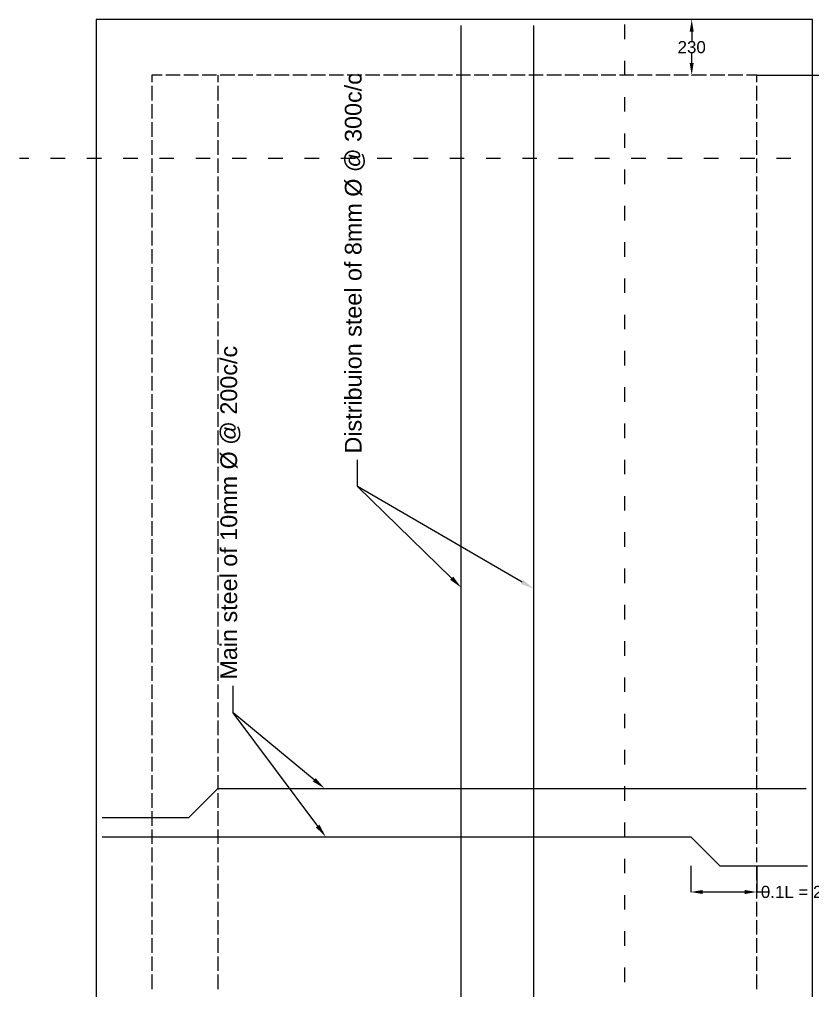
# Model space of a CAD drawing. Header units: inches. Extents: x 3440 to 8522, y 4937 to 14495.
# Drawn here: x 3440 to 6718, y 8177 to 12193 of the extents above; entities that cross this region are included whole.
import ezdxf

# ---------------------------------------------------------------- set-up
doc = ezdxf.new("R2010")
doc.units = ezdxf.units.IN
doc.header["$MEASUREMENT"] = 0
doc.layers.add('PDF_0', color=7, linetype='Continuous')
doc.layers.add('PDF_Text', color=7, linetype='Continuous')
doc.styles.add('PDF TimesNewRomanPSMT', font='arial.ttf')
doc.styles.get("Standard").update_dxf_attribs({"font": 'arial.ttf'})
doc.dimstyles.get("Standard").update_dxf_attribs({"dimtxt": 50, "dimasz": 50, "dimexe": 0.18, "dimexo": 0.0625, "dimgap": 0.09, "dimtad": 0, "dimtih": 1, "dimtoh": 1, "dimdec": 4, "dimzin": 0, "dimdsep": 46, "dimtxsty": 'Standard', "dimcen": 0.09, "dimadec": 0, "dimazin": 0, "dimtfac": 1, "dimtdec": 4, "dimtofl": 0, "dimtmove": 0, "dimatfit": 3, "dimfxl": 1, "dimtolj": 1, "dimtzin": 0, "dimarcsym": 0})

# ---------------------------------------------------------------- blocks, each defined once
blk = doc.blocks.new('*D4')
at = {"color": 0, "lineweight": -2, "transparency": 16777216}
for p, q in [((6217.4, 12192.8), (6218.1, 12192.8)), ((6218, 12142.8), (6218, 12103.5)), ((6218, 12012.9), (6218, 12052.2)), ((6217.4, 11962.9), (6218.1, 11962.9))]:
    blk.add_line(p, q, dxfattribs=at)
at = {"color": 0, "transparency": 16777216}
for points in [[(6209.6, 12142.8), (6226.3, 12142.8), (6218, 12192.8)], [(6209.6, 12012.9), (6226.3, 12012.9), (6218, 11962.9)]]:
    blk.add_solid(points, dxfattribs=at)
at = {"layer": 'Defpoints', "color": 0, "transparency": 16777216}
for p in [(6217.4, 12192.8), (6218, 12192.8), (6217.4, 11962.9)]:
    blk.add_point(p, dxfattribs=at)
at = {"color": 0, "transparency": 16777216, "insert": (6218, 12077.9), "char_height": 50, "attachment_point": 5}
blk.add_mtext('\\A1;230', dxfattribs=at)
blk = doc.blocks.new('*D5')
at = {"color": 0, "lineweight": -2, "transparency": 16777216}
for p, q in [((6487, 11962.9), (6984.8, 11962.9)), ((6984.6, 11912.9), (6984.6, 8988.6)), ((6984.6, 6013), (6984.6, 8937.3)), ((6487, 5963), (6984.8, 5963))]:
    blk.add_line(p, q, dxfattribs=at)
at = {"color": 0, "transparency": 16777216}
for points in [[(6976.3, 11912.9), (6993, 11912.9), (6984.6, 11962.9)], [(6976.3, 6013), (6993, 6013), (6984.6, 5963)]]:
    blk.add_solid(points, dxfattribs=at)
at = {"layer": 'Defpoints', "color": 0, "transparency": 16777216}
for p in [(6486.9, 11962.9), (6984.6, 11962.9), (6486.9, 5963)]:
    blk.add_point(p, dxfattribs=at)
at = {"color": 0, "transparency": 16777216, "insert": (6984.6, 8963), "char_height": 50, "attachment_point": 5}
blk.add_mtext('\\A1;6000', dxfattribs=at)
blk = doc.blocks.new('*D7')
at = {"color": 0, "lineweight": -2, "transparency": 16777216}
for p, q in [((6214, 8589.9), (6214, 8584.1)), ((6264, 8584.3), (6436.9, 8584.3)), ((6486.9, 8589.9), (6486.9, 8584.1)), ((6486.9, 8584.3), (6536.9, 8584.3))]:
    blk.add_line(p, q, dxfattribs=at)
at = {"color": 0, "transparency": 16777216}
for points in [[(6264, 8592.6), (6264, 8575.9), (6214, 8584.3)], [(6436.9, 8592.6), (6436.9, 8575.9), (6486.9, 8584.3)]]:
    blk.add_solid(points, dxfattribs=at)
at = {"layer": 'Defpoints', "color": 0, "transparency": 16777216}
for p in [(6214, 8590), (6486.9, 8590), (6486.9, 8584.3)]:
    blk.add_point(p, dxfattribs=at)
at = {"color": 0, "transparency": 16777216, "insert": (6503.8, 8609.8), "char_height": 50, "width": 392.467, "attachment_point": 1}
blk.add_mtext('\\A1;0.1L = 273', dxfattribs=at)

msp = doc.modelspace()

# ---------------------------------------------------------------- linework, layer by layer
at = {"layer": 'PDF_0', "lineweight": 25}
msp.add_lwpolyline([(6716.85458, 5733.08372), (6716.85458, 12192.8349), (3756.9062, 12192.8349), (3756.9062, 5733.08372)], close=True, dxfattribs=at)
for points in [[(5941.76373, 12111.55939), (5941.76373, 12171.69005)], [(5265.45897, 5758.19323), (5265.45897, 12167.72539)], [(5565.45151, 5758.19323), (5565.45151, 12167.72539)], [(5941.76373, 11961.56312), (5941.76373, 12021.69378)], [(4029.47651, 11962.88468), (3986.85642, 11962.88468), (3986.85642, 11932.81934)], [(4104.47464, 11962.88468), (4044.34398, 11962.88468)], [(4179.47278, 11962.88468), (4119.34211, 11962.88468)], [(4254.47091, 11962.88468), (4194.34025, 11962.88468)], [(4260.08751, 11962.88468), (4260.08751, 11932.81934)], [(4329.46904, 11962.88468), (4269.33838, 11962.88468)], [(4404.46718, 11962.88468), (4344.33652, 11962.88468)], [(4479.46531, 11962.88468), (4419.33465, 11962.88468)], [(4554.46345, 11962.88468), (4494.33278, 11962.88468)], [(4629.46158, 11962.88468), (4569.33092, 11962.88468)], [(4704.45971, 11962.88468), (4644.32905, 11962.88468)], [(4779.45785, 11962.88468), (4719.32719, 11962.88468)], [(4854.45598, 11962.88468), (4794.32532, 11962.88468)], [(4929.45412, 11962.88468), (4869.32345, 11962.88468)], [(5004.45225, 11962.88468), (4944.32159, 11962.88468)], [(5079.45039, 11962.88468), (5019.31972, 11962.88468)], [(5154.44852, 11962.88468), (5094.31786, 11962.88468)], [(5229.44665, 11962.88468), (5169.31599, 11962.88468)], [(5304.44479, 11962.88468), (5244.31412, 11962.88468)], [(5379.44292, 11962.88468), (5319.31226, 11962.88468)], [(5454.44106, 11962.88468), (5394.31039, 11962.88468)], [(5529.43919, 11962.88468), (5469.30853, 11962.88468)], [(5604.43732, 11962.88468), (5544.30666, 11962.88468)], [(5679.43546, 11962.88468), (5619.3048, 11962.88468)], [(5754.43359, 11962.88468), (5694.30293, 11962.88468)], [(5829.43173, 11962.88468), (5769.30106, 11962.88468)], [(5904.42986, 11962.88468), (5844.2992, 11962.88468)], [(5979.42799, 11962.88468), (5919.29733, 11962.88468)], [(6054.42613, 11962.88468), (5994.29547, 11962.88468)], [(6129.42426, 11962.88468), (6069.2936, 11962.88468)], [(6204.4224, 11962.88468), (6144.29173, 11962.88468)], [(6279.42053, 11962.88468), (6219.28987, 11962.88468)], [(6354.41866, 11962.88468), (6294.288, 11962.88468)], [(6429.4168, 11962.88468), (6369.28614, 11962.88468)], [(6486.90436, 11932.81934), (6486.90436, 11962.88468), (6444.28427, 11962.88468)], [(3986.85642, 11917.95187), (3986.85642, 11857.82121)], [(4260.08751, 11917.95187), (4260.08751, 11857.82121)], [(6486.90436, 11857.82121), (6486.90436, 11917.95187)], [(5941.76373, 11811.56685), (5941.76373, 11871.69752)], [(3986.85642, 11842.95374), (3986.85642, 11782.82308)], [(4260.08751, 11842.95374), (4260.08751, 11782.82308)], [(6486.90436, 11782.82308), (6486.90436, 11842.95374)], [(3986.85642, 11767.9556), (3986.85642, 11707.82494)], [(4260.08751, 11767.9556), (4260.08751, 11707.82494)], [(6486.90436, 11707.82494), (6486.90436, 11767.9556)], [(3986.85642, 11692.95747), (3986.85642, 11632.82681)], [(4260.08751, 11692.95747), (4260.08751, 11632.82681)], [(5941.76373, 11661.57059), (5941.76373, 11721.70125)], [(6486.90436, 11632.82681), (6486.90436, 11692.95747)], [(3478.3889, 11617.95934), (3439.73347, 11617.95934)], [(3628.38517, 11617.95934), (3568.2545, 11617.95934)], [(3778.38143, 11617.95934), (3718.25077, 11617.95934)], [(3928.3777, 11617.95934), (3868.24704, 11617.95934)], [(3986.85642, 11617.95934), (3986.85642, 11557.82867)], [(4078.37397, 11617.95934), (4018.24331, 11617.95934)], [(4228.37024, 11617.95934), (4168.23958, 11617.95934)], [(4260.08751, 11617.95934), (4260.08751, 11557.82867)], [(4378.36651, 11617.95934), (4318.23584, 11617.95934)], [(4528.36277, 11617.95934), (4468.23211, 11617.95934)], [(4678.35904, 11617.95934), (4618.22838, 11617.95934)], [(4828.35531, 11617.95934), (4768.22465, 11617.95934)], [(4978.35158, 11617.95934), (4918.22092, 11617.95934)], [(5128.34785, 11617.95934), (5068.21718, 11617.95934)], [(5278.34412, 11617.95934), (5218.21345, 11617.95934)], [(5428.34038, 11617.95934), (5368.20972, 11617.95934)], [(5578.33665, 11617.95934), (5518.20599, 11617.95934)], [(5728.33292, 11617.95934), (5668.20226, 11617.95934)], [(5878.32919, 11617.95934), (5818.19853, 11617.95934)], [(6028.32546, 11617.95934), (5968.19479, 11617.95934)], [(6178.32172, 11617.95934), (6118.19106, 11617.95934)], [(6328.31799, 11617.95934), (6268.18733, 11617.95934)], [(6478.31426, 11617.95934), (6418.1836, 11617.95934)], [(6486.90436, 11557.82867), (6486.90436, 11617.95934)], [(6628.31053, 11617.95934), (6568.17987, 11617.95934)], [(5941.76373, 11511.57432), (5941.76373, 11571.70498)], [(3986.85642, 11542.9612), (3986.85642, 11482.83054)], [(4260.08751, 11542.9612), (4260.08751, 11482.83054)], [(6486.90436, 11482.83054), (6486.90436, 11542.9612)], [(3986.85642, 11467.96307), (3986.85642, 11407.83241)], [(4260.08751, 11467.96307), (4260.08751, 11407.83241)], [(6486.90436, 11407.83241), (6486.90436, 11467.96307)], [(5941.76373, 11361.57805), (5941.76373, 11421.70871)], [(3986.85642, 11392.96493), (3986.85642, 11332.83427)], [(4260.08751, 11392.96493), (4260.08751, 11332.83427)], [(6486.90436, 11332.83427), (6486.90436, 11392.96493)], [(3986.85642, 11317.9668), (3986.85642, 11257.83614)], [(4260.08751, 11317.9668), (4260.08751, 11257.83614)], [(6486.90436, 11257.83614), (6486.90436, 11317.9668)], [(5941.76373, 11211.58178), (5941.76373, 11271.71244)], [(3986.85642, 11242.96867), (3986.85642, 11182.838)], [(4260.08751, 11242.96867), (4260.08751, 11182.838)], [(6486.90436, 11182.838), (6486.90436, 11242.96867)], [(3986.85642, 11167.97053), (3986.85642, 11107.83987)], [(4260.08751, 11167.97053), (4260.08751, 11107.83987)], [(6486.90436, 11107.83987), (6486.90436, 11167.97053)], [(3986.85642, 11092.9724), (3986.85642, 11032.84173)], [(4260.08751, 11092.9724), (4260.08751, 11032.84173)], [(5941.76373, 11061.58551), (5941.76373, 11121.71618)], [(6486.90436, 11032.84173), (6486.90436, 11092.9724)], [(3986.85642, 11017.97426), (3986.85642, 10957.8436)], [(4260.08751, 11017.97426), (4260.08751, 10957.8436)], [(6486.90436, 10957.8436), (6486.90436, 11017.97426)], [(5941.76373, 10911.58924), (5941.76373, 10971.71991)], [(3986.85642, 10942.97613), (3986.85642, 10882.84547)], [(4260.08751, 10942.97613), (4260.08751, 10882.84547)], [(6486.90436, 10882.84547), (6486.90436, 10942.97613)], [(3986.85642, 10867.97799), (3986.85642, 10807.84733)], [(4260.08751, 10867.97799), (4260.08751, 10807.84733)], [(6486.90436, 10807.84733), (6486.90436, 10867.97799)], [(5941.76373, 10761.59298), (5941.76373, 10821.72364)], [(3986.85642, 10792.97986), (3986.85642, 10732.8492)], [(4260.08751, 10792.97986), (4260.08751, 10732.8492)], [(6486.90436, 10732.8492), (6486.90436, 10792.97986)], [(3986.85642, 10717.98173), (3986.85642, 10657.85106)], [(4260.08751, 10717.98173), (4260.08751, 10657.85106)], [(6486.90436, 10657.85106), (6486.90436, 10717.98173)], [(3986.85642, 10642.98359), (3986.85642, 10582.85293)], [(4260.08751, 10642.98359), (4260.08751, 10582.85293)], [(5941.76373, 10611.59671), (5941.76373, 10671.72737)], [(6486.90436, 10582.85293), (6486.90436, 10642.98359)], [(3986.85642, 10567.98546), (3986.85642, 10507.8548)], [(4260.08751, 10567.98546), (4260.08751, 10507.8548)], [(6486.90436, 10507.8548), (6486.90436, 10567.98546)], [(3986.85642, 10492.98732), (3986.85642, 10432.85666)], [(4260.08751, 10492.98732), (4260.08751, 10432.85666)], [(5941.76373, 10461.60044), (5941.76373, 10521.7311)], [(6486.90436, 10432.85666), (6486.90436, 10492.98732)], [(3986.85642, 10417.98919), (3986.85642, 10357.85853)], [(4260.08751, 10417.98919), (4260.08751, 10357.85853)], [(6486.90436, 10357.85853), (6486.90436, 10417.98919)], [(5517.54521, 9866.2408), (4837.27579, 10260.72438), (4837.27579, 10371.07406)], [(5941.76373, 10311.60417), (5941.76373, 10371.73483)], [(3986.85642, 10342.99106), (3986.85642, 10282.86039)], [(4260.08751, 10342.99106), (4260.08751, 10282.86039)], [(6486.90436, 10282.86039), (6486.90436, 10342.99106)], [(3986.85642, 10267.99292), (3986.85642, 10207.86226)], [(4260.08751, 10267.99292), (4260.08751, 10207.86226)], [(5225.81238, 9882.09944), (4837.27579, 10260.72438)], [(6486.90436, 10207.86226), (6486.90436, 10267.99292)], [(5941.76373, 10161.6079), (5941.76373, 10221.73857)], [(3986.85642, 10192.99479), (3986.85642, 10132.86413)], [(4260.08751, 10192.99479), (4260.08751, 10132.86413)], [(6486.90436, 10132.86413), (6486.90436, 10192.99479)], [(3986.85642, 10117.99665), (3986.85642, 10057.86599)], [(4260.08751, 10117.99665), (4260.08751, 10057.86599)], [(6486.90436, 10057.86599), (6486.90436, 10117.99665)], [(3986.85642, 10042.99852), (3986.85642, 9982.86786)], [(4260.08751, 10042.99852), (4260.08751, 9982.86786)], [(5941.76373, 10011.61164), (5941.76373, 10071.7423)], [(6486.90436, 9982.86786), (6486.90436, 10042.99852)], [(3986.85642, 9968.00039), (3986.85642, 9907.86972)], [(4260.08751, 9968.00039), (4260.08751, 9907.86972)], [(6486.90436, 9907.86972), (6486.90436, 9968.00039)], [(5941.76373, 9861.61537), (5941.76373, 9921.74603)], [(3986.85642, 9893.00225), (3986.85642, 9832.87159)], [(4260.08751, 9893.00225), (4260.08751, 9832.87159)], [(6486.90436, 9832.87159), (6486.90436, 9893.00225)], [(3986.85642, 9818.00412), (3986.85642, 9757.87346)], [(4260.08751, 9818.00412), (4260.08751, 9757.87346)], [(6486.90436, 9757.87346), (6486.90436, 9818.00412)], [(5941.76373, 9711.6191), (5941.76373, 9771.74976)], [(3986.85642, 9743.00598), (3986.85642, 9682.87532)], [(4260.08751, 9743.00598), (4260.08751, 9682.87532)], [(6486.90436, 9682.87532), (6486.90436, 9743.00598)], [(3986.85642, 9668.00785), (3986.85642, 9607.87719)], [(4260.08751, 9668.00785), (4260.08751, 9607.87719)], [(6486.90436, 9607.87719), (6486.90436, 9668.00785)], [(5941.76373, 9561.62283), (5941.76373, 9621.75349)], [(3986.85642, 9593.00972), (3986.85642, 9532.87905)], [(4260.08751, 9593.00972), (4260.08751, 9532.87905)], [(6486.90436, 9532.87905), (6486.90436, 9593.00972)], [(3986.85642, 9518.01158), (3986.85642, 9457.88092)], [(4260.08751, 9518.01158), (4260.08751, 9457.88092)], [(6486.90436, 9457.88092), (6486.90436, 9518.01158)], [(3986.85642, 9443.01345), (3986.85642, 9382.88278)], [(4260.08751, 9443.01345), (4260.08751, 9382.88278)], [(5941.76373, 9411.62656), (5941.76373, 9471.75723)], [(6486.90436, 9382.88278), (6486.90436, 9443.01345)], [(4657.87497, 9048.19948), (4322.86128, 9325.72562), (4322.86128, 9436.40568)], [(3986.85642, 9368.01531), (3986.85642, 9307.88465)], [(4260.08751, 9368.01531), (4260.08751, 9307.88465)], [(6486.90436, 9307.88465), (6486.90436, 9368.01531)], [(4672.41205, 8857.23507), (4322.86128, 9325.72562)], [(5941.76373, 9261.63029), (5941.76373, 9321.76096)], [(3986.85642, 9293.01718), (3986.85642, 9232.88652)], [(4260.08751, 9293.01718), (4260.08751, 9232.88652)], [(6486.90436, 9232.88652), (6486.90436, 9293.01718)], [(3986.85642, 9218.01904), (3986.85642, 9157.88838)], [(4260.08751, 9218.01904), (4260.08751, 9157.88838)], [(6486.90436, 9157.88838), (6486.90436, 9218.01904)], [(5941.76373, 9111.63403), (5941.76373, 9171.76469)], [(3986.85642, 9143.02091), (3986.85642, 9082.89025)], [(4260.08751, 9143.02091), (4260.08751, 9082.89025)], [(6486.90436, 9082.89025), (6486.90436, 9143.02091)], [(3986.85642, 9068.02278), (3986.85642, 9007.89211)], [(4260.08751, 9068.02278), (4260.08751, 9007.89211)], [(6486.90436, 9007.89211), (6486.90436, 9068.02278)], [(3782.0157, 8892.917), (4139.82619, 8892.917), (4260.08751, 9012.84794), (6691.74507, 9012.84794)], [(5941.76373, 8961.63776), (5941.76373, 9021.76842)], [(3986.85642, 8993.02464), (3986.85642, 8932.89398)], [(4260.08751, 8993.02464), (4260.08751, 8932.89398)], [(6486.90436, 8932.89398), (6486.90436, 8993.02464)], [(3986.85642, 8918.02651), (3986.85642, 8857.89585)], [(4260.08751, 8918.02651), (4260.08751, 8857.89585)], [(6486.90436, 8857.89585), (6486.90436, 8918.02651)], [(3986.85642, 8843.02837), (3986.85642, 8782.89771)], [(4260.08751, 8843.02837), (4260.08751, 8782.89771)], [(5941.76373, 8811.64149), (5941.76373, 8871.77215)], [(6486.90436, 8782.89771), (6486.90436, 8843.02837)], [(3782.0157, 8812.96304), (3986.85642, 8812.96304), (6214.00366, 8812.96304), (6333.93459, 8692.70172), (6696.7009, 8692.70172)], [(3986.85642, 8768.03024), (3986.85642, 8707.89958)], [(4260.08751, 8768.03024), (4260.08751, 8707.89958)], [(6486.90436, 8707.89958), (6486.90436, 8768.03024)], [(5941.76373, 8661.64522), (5941.76373, 8721.77588)], [(3986.85642, 8693.03211), (3986.85642, 8632.90144)], [(4260.08751, 8693.03211), (4260.08751, 8632.90144)], [(6214.00366, 8692.04094), (6214.00366, 8589.95097)], [(6486.90436, 8632.90144), (6486.90436, 8693.03211)], [(6486.90436, 8692.04094), (6486.90436, 8589.95097)], [(3986.85642, 8618.03397), (3986.85642, 8557.90331)], [(4260.08751, 8618.03397), (4260.08751, 8557.90331)], [(6486.90436, 8557.90331), (6486.90436, 8618.03397)], [(5941.76373, 8511.64895), (5941.76373, 8571.77962)], [(3986.85642, 8543.03584), (3986.85642, 8482.90518)], [(4260.08751, 8543.03584), (4260.08751, 8482.90518)], [(6486.90436, 8482.90518), (6486.90436, 8543.03584)], [(3986.85642, 8468.0377), (3986.85642, 8407.90704)], [(4260.08751, 8468.0377), (4260.08751, 8407.90704)], [(6486.90436, 8407.90704), (6486.90436, 8468.0377)], [(5941.76373, 8361.65269), (5941.76373, 8421.78335)], [(3986.85642, 8393.03957), (3986.85642, 8332.90891)], [(4260.08751, 8393.03957), (4260.08751, 8332.90891)], [(6486.90436, 8332.90891), (6486.90436, 8393.03957)], [(3986.85642, 8318.04144), (3986.85642, 8257.91077)], [(4260.08751, 8318.04144), (4260.08751, 8257.91077)], [(6486.90436, 8257.91077), (6486.90436, 8318.04144)], [(3986.85642, 8243.0433), (3986.85642, 8182.91264)], [(4260.08751, 8243.0433), (4260.08751, 8182.91264)], [(5941.76373, 8211.65642), (5941.76373, 8271.78708)], [(6486.90436, 8182.91264), (6486.90436, 8243.0433)]]:
    msp.add_lwpolyline(points, dxfattribs=at)
at = {"layer": 'PDF_0', "transparency": 33554559}
for points in [[(5232.42015, 9888.7072), (5265.45897, 9843.44401), (5219.53501, 9875.49167)], [(5522.17065, 9874.17012), (5565.45151, 9838.48819), (5512.91978, 9857.9811)], [(4663.82196, 9055.46802), (4700.49506, 9012.84794), (4651.92798, 9041.26133)], [(4679.6806, 8862.85167), (4705.45088, 8812.96304), (4664.81312, 8851.61847)]]:
    msp.add_solid(points, dxfattribs=at)

# ---------------------------------------------------------------- texts
at = {"layer": 'PDF_Text', "char_height": 69.1030396, "attachment_point": 4, "rotation": 90, "style": 'PDF TimesNewRomanPSMT'}
for s, insert in [('Distribuion steel of 8mm Ø @ 300c/c', (4826.02713, 10397.39689)), ('Main steel of 10mm Ø @ 200c/c', (4311.59144, 9462.69054))]:
    msp.add_mtext(s, dxfattribs=dict(at, insert=insert))

# ---------------------------------------------------------------- dimensions: what is measured, and where the dimension line sits
for base, p1, p2, angle, text, picture, middle in [((6217.96832, 12192.8349), (6217.36603, 11962.88468), (6217.36603, 12192.8349), 90, '230', '*D4', (6217.96832, 12077.85979)), ((6984.63319, 11962.88468), (6486.90436, 5963.03395), (6486.90436, 11962.88468), 90, '6000', '*D5', (6984.63319, 8962.95931)), ((6486.90436, 8584.27168), (6214.00366, 8589.95097), (6486.90436, 8589.95097), 180, '0.1L = 273', '*D7', (6700.00595, 8584.27168))]:
    dim = msp.add_linear_dim(base=base, p1=p1, p2=p2, angle=angle, text=text, dimstyle='Standard')
    dim.commit()
    dim.dimension.update_dxf_attribs({"geometry": picture, "text_midpoint": middle})

doc.saveas('drawing.dxf')
